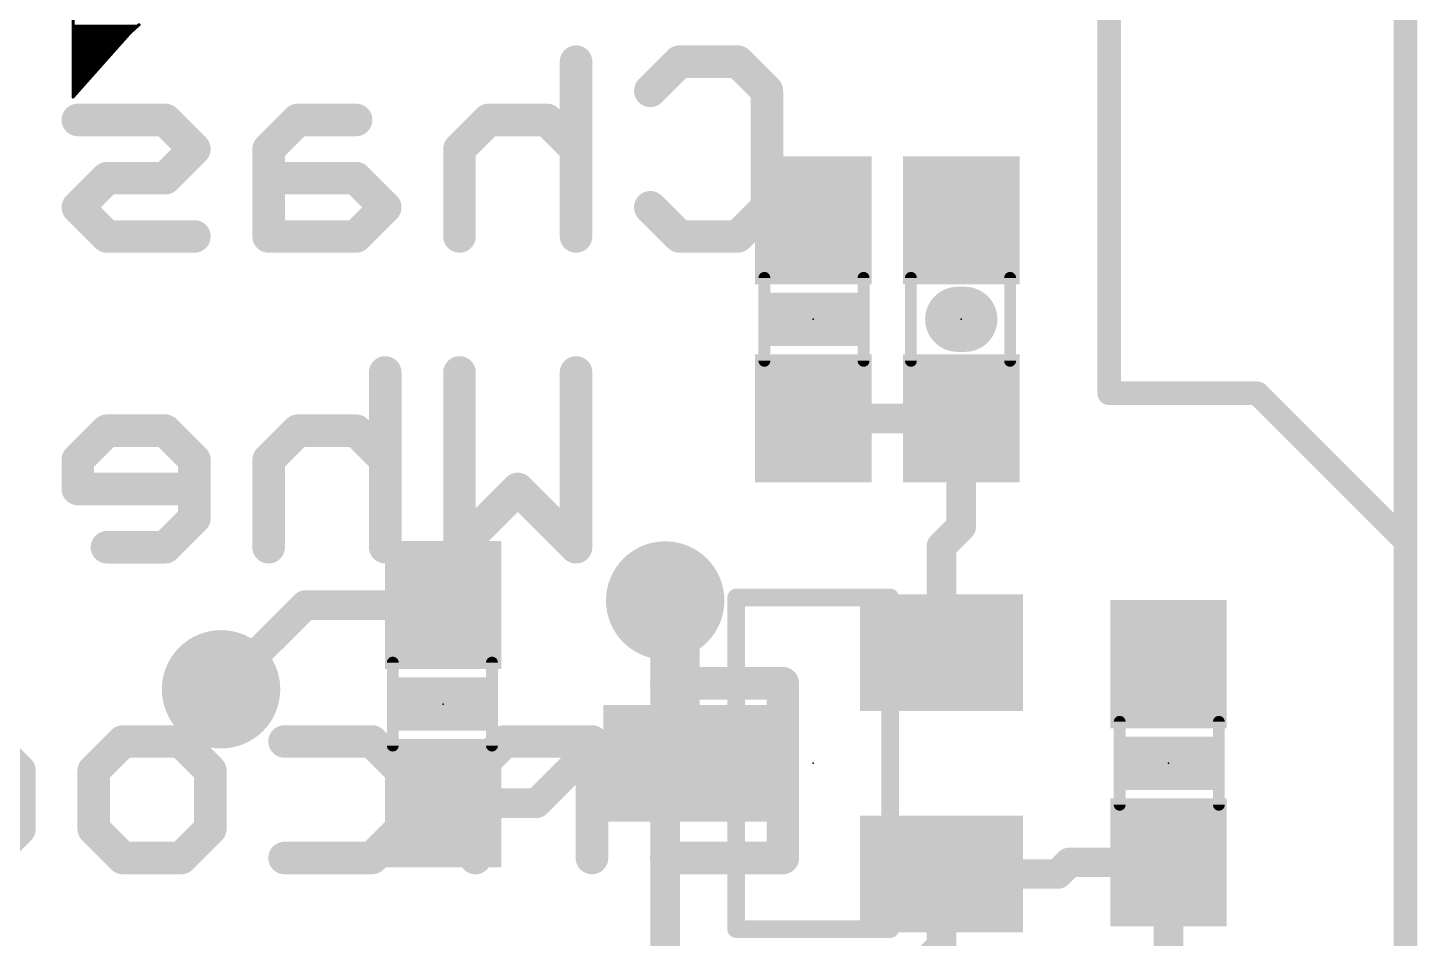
# Model space of a CAD drawing. Extents: x -57.1 to 21.7, y -10.2 to 39.5.
# Drawn here: x 9.77 to 21.69, y 21.99 to 29.81 of the extents above; entities that cross this region are included whole.
import ezdxf

# ---------------------------------------------------------------- set-up
doc = ezdxf.new("R2010")
doc.units = 0
for name, color, linetype in [('1', 12, 'CONTINUOUS'), ('16', 132, 'CONTINUOUS'), ('18', 110, 'CONTINUOUS'), ('20', 53, 'CONTINUOUS'), ('21', 53, 'CONTINUOUS'), ('22', 53, 'CONTINUOUS'), ('23', 53, 'CONTINUOUS'), ('51', 53, 'CONTINUOUS')]:
    doc.layers.add(name, color=color, linetype=linetype)

# ---------------------------------------------------------------- blocks, each defined once
blk = doc.blocks.new('RECT')
blk.add_solid([(-0.5, -0.5), (0.5, -0.5), (-0.5, 0.5), (0.5, 0.5)])
blk = doc.blocks.new('ROUNDV')
at = {"const_width": 0.5}
blk.add_lwpolyline([(0, -0.25, 1), (0, 0.25, 1), (0, -0.25)], format="xyb", dxfattribs=at)

msp = doc.modelspace()

# ---------------------------------------------------------------- linework, layer by layer
at = {"layer": '1'}
for points, const_width in [([(21.59, 39.37), (21.59, 0)], 0.2032), ([(16.51, 26.455), (17.78, 26.455)], 0.254), ([(17.78, 26.455), (17.78, 25.527)], 0.254), ([(17.78, 25.527), (17.61, 25.357)], 0.254), ([(17.61, 24.445), (17.61, 25.357)], 0.254), ([(12.153, 24.853), (11.43, 24.13)], 0.254), ([(13.335, 24.853), (12.153, 24.853)], 0.254), ([(15.41, 24.722), (15.24, 24.892)], 0.254), ([(15.41, 23.495), (15.41, 24.722)], 0.254), ([(14.136, 23.153), (14.478, 23.495)], 0.254), ([(15.41, 23.495), (14.478, 23.495)], 0.254), ([(13.335, 23.153), (14.136, 23.153)], 0.254), ([(18.608, 22.545), (18.708, 22.645)], 0.254), ([(19.558, 22.645), (18.708, 22.645)], 0.254), ([(19.558, 22.645), (19.558, 20.662)], 0.254), ([(17.61, 22.545), (18.608, 22.545)], 0.254), ([(17.61, 22.545), (17.61, 21.928)], 0.254), ([(17.36, 21.678), (17.61, 21.928)], 0.254)]:
    msp.add_lwpolyline(points, dxfattribs=dict(at, const_width=const_width))
at = {"layer": '1', "const_width": 0.127}
for points in [[(16.51, 26.5185, 1), (16.51, 26.3915)], [(17.8435, 26.455, 1), (17.7165, 26.455)], [(17.78, 26.3915, 1), (17.78, 26.5185)], [(17.8249, 25.4821, 1), (17.7351, 25.5719)], [(17.7165, 25.527, 1), (17.8435, 25.527)], [(17.6735, 25.357, 1), (17.5465, 25.357)], [(17.5651, 25.4019, 1), (17.6549, 25.3121)], [(12.153, 24.9165, 1), (12.153, 24.7895)], [(12.1979, 24.8081, 1), (12.1081, 24.8979)], [(13.335, 24.7895, 1), (13.335, 24.9165)], [(15.2849, 24.9369, 1), (15.1951, 24.8471)], [(15.4735, 24.722, 1), (15.3465, 24.722)], [(15.3651, 24.6771, 1), (15.4549, 24.7669)], [(17.5465, 24.445, 1), (17.6735, 24.445)], [(11.3851, 24.1749, 1), (11.4749, 24.0851)], [(14.478, 23.5585, 1), (14.478, 23.4315)], [(14.5229, 23.4501, 1), (14.4331, 23.5399)], [(15.41, 23.4315, 1), (15.41, 23.5585)], [(15.3465, 23.495, 1), (15.4735, 23.495)], [(13.335, 23.2165, 1), (13.335, 23.0895)], [(14.0911, 23.1979, 1), (14.1809, 23.1081)], [(14.136, 23.0895, 1), (14.136, 23.2165)], [(18.708, 22.7085, 1), (18.708, 22.5815)], [(18.7529, 22.6001, 1), (18.6631, 22.6899)], [(19.6215, 22.645, 1), (19.4945, 22.645)], [(19.558, 22.5815, 1), (19.558, 22.7085)], [(17.61, 22.6085, 1), (17.61, 22.4815)], [(17.6735, 22.545, 1), (17.5465, 22.545)], [(18.5631, 22.5899, 1), (18.6529, 22.5001)], [(18.608, 22.4815, 1), (18.608, 22.6085)], [(17.6549, 21.8831, 1), (17.5651, 21.9729)]]:
    msp.add_lwpolyline(points, format="xyb", dxfattribs=at)
at = {"layer": '16'}
for points, const_width in [([(21.59, 39.37), (21.59, 0)], 0.2032), ([(15.24, 24.892), (15.24, 15.24)], 0.254)]:
    msp.add_lwpolyline(points, dxfattribs=dict(at, const_width=const_width))
at = {"layer": '16', "const_width": 0.127}
msp.add_lwpolyline([(15.3035, 24.892, 1), (15.1765, 24.892)], format="xyb", dxfattribs=at)
at = {"layer": '20', "const_width": 0.2032}
for points in [[(19.05, 39.37), (19.05, 26.67)], [(19.05, 26.67), (20.32, 26.67)], [(20.32, 26.67), (21.59, 25.4)], [(21.59, 25.4), (21.59, 0)]]:
    msp.add_lwpolyline(points, dxfattribs=at)
at = {"layer": '20', "const_width": 0.1016}
for points in [[(19.05, 26.7208, 1), (19.05, 26.6192)], [(18.9992, 26.67, 1), (19.1008, 26.67)], [(20.3559, 26.7059, 1), (20.2841, 26.6341)], [(20.32, 26.6192, 1), (20.32, 26.7208)], [(21.6408, 25.4, 1), (21.5392, 25.4)], [(21.5541, 25.3641, 1), (21.6259, 25.4359)]]:
    msp.add_lwpolyline(points, format="xyb", dxfattribs=at)
at = {"layer": '21'}
for points, const_width in [([(10.1601, 30.7289), (10.1601, 29.2125)], 0.0254), ([(10.1601, 29.8196), (10.7114, 29.8196)], 0.0254), ([(10.1601, 29.7942), (10.6837, 29.7942)], 0.0254), ([(10.6477, 29.7612), (10.7345, 29.8407)], 0.0254), ([(10.1601, 29.7688), (10.656, 29.7688)], 0.0254), ([(10.1601, 29.2125), (10.6477, 29.7612)], 0.0254), ([(10.1601, 29.7434), (10.6319, 29.7434)], 0.0254), ([(10.1601, 29.718), (10.6093, 29.718)], 0.0254), ([(10.1601, 29.6926), (10.5867, 29.6926)], 0.0254), ([(10.1601, 29.6672), (10.5642, 29.6672)], 0.0254), ([(10.1601, 29.6418), (10.5416, 29.6418)], 0.0254), ([(10.1601, 29.6164), (10.519, 29.6164)], 0.0254), ([(10.1601, 29.591), (10.4965, 29.591)], 0.0254), ([(10.1601, 29.5656), (10.4739, 29.5656)], 0.0254), ([(10.1601, 29.5402), (10.4513, 29.5402)], 0.0254), ([(10.1601, 29.5148), (10.4287, 29.5148)], 0.0254), ([(10.1601, 29.4894), (10.4062, 29.4894)], 0.0254), ([(10.1601, 29.464), (10.3836, 29.464)], 0.0254), ([(10.1601, 29.4386), (10.361, 29.4386)], 0.0254), ([(10.1601, 29.4132), (10.3384, 29.4132)], 0.0254), ([(10.1601, 29.3878), (10.3159, 29.3878)], 0.0254), ([(10.1601, 29.3624), (10.2933, 29.3624)], 0.0254), ([(10.1601, 29.337), (10.2707, 29.337)], 0.0254), ([(10.1601, 29.3116), (10.2482, 29.3116)], 0.0254), ([(10.1601, 29.2862), (10.2256, 29.2862)], 0.0254), ([(10.1601, 29.2608), (10.203, 29.2608)], 0.0254), ([(10.1601, 29.2354), (10.1804, 29.2354)], 0.0254), ([(17.7495, 27.305), (17.8105, 27.305)], 0.5588), ([(15.8496, 24.9174), (17.1704, 24.9174)], 0.1524), ([(15.8496, 22.0726), (15.8496, 24.9174)], 0.1524), ([(17.1704, 24.9174), (17.1704, 22.0726)], 0.1524), ([(17.1704, 22.0726), (15.8496, 22.0726)], 0.1524)]:
    msp.add_lwpolyline(points, dxfattribs=dict(at, const_width=const_width))
for points, const_width in [([(10.1601, 29.8006, 1), (10.1601, 29.7878)], 0.0127), ([(10.6837, 29.7878, 1), (10.6837, 29.8006)], 0.0127), ([(10.1601, 29.7498, 1), (10.1601, 29.737)], 0.0127), ([(10.1601, 29.7752, 1), (10.1601, 29.7625)], 0.0127), ([(10.1601, 29.7244, 1), (10.1601, 29.7116)], 0.0127), ([(10.1601, 29.699, 1), (10.1601, 29.6863)], 0.0127), ([(10.5867, 29.6863, 1), (10.5867, 29.699)], 0.0127), ([(10.6093, 29.7116, 1), (10.6093, 29.7244)], 0.0127), ([(10.6319, 29.737, 1), (10.6319, 29.7498)], 0.0127), ([(10.6434, 29.7659, 1), (10.652, 29.7565)], 0.0127), ([(10.6524, 29.757, 1), (10.643, 29.7654)], 0.0127), ([(10.656, 29.7625, 1), (10.656, 29.7752)], 0.0127), ([(10.1601, 29.6736, 1), (10.1601, 29.6608)], 0.0127), ([(10.1601, 29.5974, 1), (10.1601, 29.5846)], 0.0127), ([(10.1601, 29.6482, 1), (10.1601, 29.6354)], 0.0127), ([(10.1601, 29.6228, 1), (10.1601, 29.6101)], 0.0127), ([(10.1601, 29.572, 1), (10.1601, 29.5592)], 0.0127), ([(10.4739, 29.5592, 1), (10.4739, 29.572)], 0.0127), ([(10.4965, 29.5846, 1), (10.4965, 29.5974)], 0.0127), ([(10.519, 29.6101, 1), (10.519, 29.6228)], 0.0127), ([(10.5416, 29.6354, 1), (10.5416, 29.6482)], 0.0127), ([(10.5642, 29.6608, 1), (10.5642, 29.6736)], 0.0127), ([(10.1601, 29.5466, 1), (10.1601, 29.5339)], 0.0127), ([(10.1601, 29.5212, 1), (10.1601, 29.5084)], 0.0127), ([(10.1601, 29.4958, 1), (10.1601, 29.483)], 0.0127), ([(10.1601, 29.4704, 1), (10.1601, 29.4577)], 0.0127), ([(10.1601, 29.445, 1), (10.1601, 29.4322)], 0.0127), ([(10.361, 29.4322, 1), (10.361, 29.445)], 0.0127), ([(10.3836, 29.4577, 1), (10.3836, 29.4704)], 0.0127), ([(10.4062, 29.483, 1), (10.4062, 29.4958)], 0.0127), ([(10.4287, 29.5084, 1), (10.4287, 29.5212)], 0.0127), ([(10.4513, 29.5339, 1), (10.4513, 29.5466)], 0.0127), ([(10.1601, 29.4196, 1), (10.1601, 29.4068)], 0.0127), ([(10.1601, 29.3942, 1), (10.1601, 29.3815)], 0.0127), ([(10.1601, 29.3688, 1), (10.1601, 29.356)], 0.0127), ([(10.1601, 29.3434, 1), (10.1601, 29.3306)], 0.0127), ([(10.1601, 29.318, 1), (10.1601, 29.3053)], 0.0127), ([(10.2482, 29.3053, 1), (10.2482, 29.318)], 0.0127), ([(10.2707, 29.3306, 1), (10.2707, 29.3434)], 0.0127), ([(10.2933, 29.356, 1), (10.2933, 29.3688)], 0.0127), ([(10.3159, 29.3815, 1), (10.3159, 29.3942)], 0.0127), ([(10.3384, 29.4068, 1), (10.3384, 29.4196)], 0.0127), ([(10.1601, 29.2926, 1), (10.1601, 29.2798)], 0.0127), ([(10.1601, 29.2672, 1), (10.1601, 29.2544)], 0.0127), ([(10.1601, 29.2418, 1), (10.1601, 29.2291)], 0.0127), ([(10.1554, 29.2167, 1), (10.1648, 29.2083)], 0.0127), ([(10.1538, 29.2125, 1), (10.1664, 29.2125)], 0.0127), ([(10.1804, 29.2291, 1), (10.1804, 29.2418)], 0.0127), ([(10.203, 29.2544, 1), (10.203, 29.2672)], 0.0127), ([(10.2256, 29.2798, 1), (10.2256, 29.2926)], 0.0127), ([(17.7495, 27.4447, 1), (17.7495, 27.1653)], 0.2794), ([(17.8105, 27.1653, 1), (17.8105, 27.4447)], 0.2794), ([(15.8496, 24.9555, 1), (15.8496, 24.8793)], 0.0762), ([(15.8877, 24.9174, 1), (15.8115, 24.9174)], 0.0762), ([(17.2085, 24.9174, 1), (17.1323, 24.9174)], 0.0762), ([(17.1704, 24.8793, 1), (17.1704, 24.9555)], 0.0762), ([(15.8496, 22.1107, 1), (15.8496, 22.0345)], 0.0762), ([(15.8115, 22.0726, 1), (15.8877, 22.0726)], 0.0762), ([(17.1323, 22.0726, 1), (17.2085, 22.0726)], 0.0762), ([(17.1704, 22.0345, 1), (17.1704, 22.1107)], 0.0762)]:
    msp.add_lwpolyline(points, format="xyb", dxfattribs=dict(at, const_width=const_width))
at = {"layer": '22', "const_width": 0.2794}
for points in [[(14.4753, 29.5161), (14.4753, 28.0162)], [(15.1126, 29.2661), (15.3626, 29.5161)], [(15.3626, 29.5161), (15.8625, 29.5161)], [(15.8625, 29.5161), (16.1125, 29.2661)], [(16.1125, 29.2661), (16.1125, 28.2662)], [(10.9511, 29.0161), (10.2011, 29.0161)], [(11.201, 28.7661), (10.9511, 29.0161)], [(12.0882, 29.0161), (11.8383, 28.7661)], [(12.5882, 29.0161), (12.0882, 29.0161)], [(13.7254, 29.0161), (13.4754, 28.7661)], [(14.2254, 29.0161), (13.7254, 29.0161)], [(14.4753, 28.7661), (14.2254, 29.0161)], [(10.9511, 28.5162), (11.201, 28.7661)], [(11.8383, 28.7661), (11.8383, 28.0162)], [(13.4754, 28.7661), (13.4754, 28.0162)], [(10.2011, 28.2662), (10.4511, 28.5162)], [(10.4511, 28.5162), (10.9511, 28.5162)], [(12.5882, 28.5162), (11.8383, 28.5162)], [(12.8382, 28.2662), (12.5882, 28.5162)], [(10.4511, 28.0162), (10.2011, 28.2662)], [(12.5882, 28.0162), (12.8382, 28.2662)], [(15.3626, 28.0162), (15.1126, 28.2662)], [(16.1125, 28.2662), (15.8625, 28.0162)], [(11.201, 28.0162), (10.4511, 28.0162)], [(11.8383, 28.0162), (12.5882, 28.0162)], [(15.8625, 28.0162), (15.3626, 28.0162)], [(12.8382, 26.8491), (12.8382, 25.3492)], [(13.4754, 25.3492), (13.4754, 26.8491)], [(14.4753, 26.8491), (14.4753, 25.3492)], [(10.4511, 26.3491), (10.2011, 26.0991)], [(10.951, 26.3491), (10.4511, 26.3491)], [(11.201, 26.0991), (10.951, 26.3491)], [(12.0882, 26.3491), (11.8383, 26.0991)], [(12.5882, 26.3491), (12.0882, 26.3491)], [(12.8382, 26.0991), (12.5882, 26.3491)], [(10.2011, 26.0991), (10.2011, 25.8492)], [(11.201, 25.5992), (11.201, 26.0991)], [(11.8383, 26.0991), (11.8383, 25.3492)], [(10.2011, 25.8492), (11.201, 25.8492)], [(13.9754, 25.8492), (13.4754, 25.3492)], [(14.4753, 25.3492), (13.9754, 25.8492)], [(10.951, 25.3492), (11.201, 25.5992)], [(10.4511, 25.3492), (10.951, 25.3492)], [(15.249, 24.1821), (16.2489, 24.1821)], [(16.2489, 24.1821), (16.2489, 22.6822)], [(9.7003, 23.4321), (9.4503, 23.6821)], [(10.3375, 23.4321), (10.5875, 23.6821)], [(10.5875, 23.6821), (11.0875, 23.6821)], [(11.0875, 23.6821), (11.3375, 23.4321)], [(11.9747, 23.6821), (12.7246, 23.6821)], [(12.7246, 23.6821), (12.9746, 23.4321)], [(13.8618, 23.6821), (13.6119, 23.4321)], [(14.6118, 23.6821), (13.8618, 23.6821)], [(14.6118, 22.6822), (14.6118, 23.6821)], [(9.7003, 22.9322), (9.7003, 23.4321)], [(10.3375, 22.9322), (10.3375, 23.4321)], [(11.3375, 23.4321), (11.3375, 22.9322)], [(12.9746, 23.4321), (12.9746, 22.9322)], [(13.6119, 23.4321), (13.6119, 22.6822)], [(16.2489, 23.4321), (15.749, 23.4321)], [(9.4503, 22.6822), (9.7003, 22.9322)], [(10.5875, 22.6822), (10.3375, 22.9322)], [(11.3375, 22.9322), (11.0875, 22.6822)], [(12.9746, 22.9322), (12.7246, 22.6822)], [(11.0875, 22.6822), (10.5875, 22.6822)], [(12.7246, 22.6822), (11.9747, 22.6822)], [(16.2489, 22.6822), (15.249, 22.6822)]]:
    msp.add_lwpolyline(points, dxfattribs=at)
at = {"layer": '22', "const_width": 0.1397}
for points in [[(14.5452, 29.5161, 1), (14.4055, 29.5161)], [(15.3626, 29.5859, 1), (15.3626, 29.4462)], [(15.4119, 29.4667, 1), (15.3132, 29.5655)], [(15.9119, 29.5655, 1), (15.8131, 29.4667)], [(15.8625, 29.4462, 1), (15.8625, 29.5859)], [(15.0632, 29.3155, 1), (15.162, 29.2167)], [(16.1823, 29.2661, 1), (16.0426, 29.2661)], [(16.0631, 29.2167, 1), (16.1619, 29.3155)], [(10.2011, 29.086, 1), (10.2011, 28.9463)], [(11.0004, 29.0655, 1), (10.9017, 28.9667)], [(10.9511, 28.9463, 1), (10.9511, 29.086)], [(12.0882, 29.086, 1), (12.0882, 28.9463)], [(12.1376, 28.9667, 1), (12.0389, 29.0655)], [(12.5882, 28.9463, 1), (12.5882, 29.086)], [(13.7254, 29.086, 1), (13.7254, 28.9463)], [(13.7748, 28.9667, 1), (13.676, 29.0655)], [(14.2748, 29.0655, 1), (14.176, 28.9667)], [(14.2254, 28.9463, 1), (14.2254, 29.086)], [(11.2504, 28.7167, 1), (11.1516, 28.8155)], [(11.1516, 28.7167, 1), (11.2504, 28.8155)], [(11.9081, 28.7661, 1), (11.7684, 28.7661)], [(11.7889, 28.8155, 1), (11.8877, 28.7167)], [(13.5453, 28.7661, 1), (13.4056, 28.7661)], [(13.426, 28.8155, 1), (13.5248, 28.7167)], [(14.4259, 28.7167, 1), (14.5247, 28.8155)], [(10.4511, 28.586, 1), (10.4511, 28.4463)], [(10.5005, 28.4668, 1), (10.4017, 28.5656)], [(10.9017, 28.5656, 1), (11.0004, 28.4668)], [(10.9511, 28.4463, 1), (10.9511, 28.586)], [(11.8383, 28.586, 1), (11.8383, 28.4463)], [(12.6376, 28.5656, 1), (12.5388, 28.4668)], [(12.5882, 28.4463, 1), (12.5882, 28.586)], [(10.2505, 28.3156, 1), (10.1517, 28.2168)], [(10.1517, 28.3156, 1), (10.2505, 28.2168)], [(12.8876, 28.2168, 1), (12.7888, 28.3156)], [(12.7888, 28.2168, 1), (12.8876, 28.3156)], [(15.162, 28.3156, 1), (15.0632, 28.2168)], [(16.1619, 28.2168, 1), (16.0631, 28.3156)], [(16.0426, 28.2662, 1), (16.1823, 28.2662)], [(10.4511, 28.0861, 1), (10.4511, 27.9464)], [(10.4017, 27.9668, 1), (10.5005, 28.0656)], [(11.201, 27.9464, 1), (11.201, 28.0861)], [(11.8383, 28.0861, 1), (11.8383, 27.9464)], [(12.5388, 28.0656, 1), (12.6376, 27.9668)], [(12.5882, 27.9464, 1), (12.5882, 28.0861)], [(15.3626, 28.0861, 1), (15.3626, 27.9464)], [(15.3132, 27.9668, 1), (15.4119, 28.0656)], [(15.8131, 28.0656, 1), (15.9119, 27.9668)], [(15.8625, 27.9464, 1), (15.8625, 28.0861)], [(11.7684, 28.0162, 1), (11.9081, 28.0162)], [(13.4056, 28.0162, 1), (13.5453, 28.0162)], [(14.4055, 28.0162, 1), (14.5452, 28.0162)], [(12.908, 26.8491, 1), (12.7683, 26.8491)], [(13.5453, 26.8491, 1), (13.4056, 26.8491)], [(14.5452, 26.8491, 1), (14.4055, 26.8491)], [(10.4511, 26.419, 1), (10.4511, 26.2793)], [(10.5005, 26.2997, 1), (10.4017, 26.3985)], [(11.0004, 26.3985, 1), (10.9017, 26.2997)], [(10.951, 26.2793, 1), (10.951, 26.419)], [(12.0882, 26.419, 1), (12.0882, 26.2793)], [(12.1376, 26.2997, 1), (12.0388, 26.3985)], [(12.6376, 26.3985, 1), (12.5388, 26.2997)], [(12.5882, 26.2793, 1), (12.5882, 26.419)], [(10.271, 26.0991, 1), (10.1313, 26.0991)], [(11.2709, 26.0991, 1), (11.1312, 26.0991)], [(11.9081, 26.0991, 1), (11.7684, 26.0991)], [(10.1517, 26.1485, 1), (10.2505, 26.0497)], [(11.1516, 26.0497, 1), (11.2504, 26.1485)], [(11.7889, 26.1485, 1), (11.8877, 26.0497)], [(12.7888, 26.0497, 1), (12.8876, 26.1485)], [(10.2011, 25.919, 1), (10.2011, 25.7793)], [(11.201, 25.7793, 1), (11.201, 25.919)], [(14.0248, 25.8986, 1), (13.926, 25.7998)], [(14.0248, 25.7998, 1), (13.926, 25.8986)], [(10.1313, 25.8492, 1), (10.271, 25.8492)], [(11.1312, 25.5992, 1), (11.2709, 25.5992)], [(11.2504, 25.5498, 1), (11.1516, 25.6486)], [(10.4511, 25.419, 1), (10.4511, 25.2794)], [(10.9017, 25.3986, 1), (11.0004, 25.2998)], [(10.951, 25.2794, 1), (10.951, 25.419)], [(11.7684, 25.3492, 1), (11.9081, 25.3492)], [(12.7683, 25.3492, 1), (12.908, 25.3492)], [(13.426, 25.3986, 1), (13.5248, 25.2998)], [(13.4056, 25.3492, 1), (13.5453, 25.3492)], [(14.4055, 25.3492, 1), (14.5452, 25.3492)], [(14.4259, 25.2998, 1), (14.5247, 25.3986)], [(15.249, 24.2519, 1), (15.249, 24.1122)], [(16.3188, 24.1821, 1), (16.1791, 24.1821)], [(16.2489, 24.1122, 1), (16.2489, 24.2519)], [(10.5875, 23.752, 1), (10.5875, 23.6123)], [(10.6369, 23.6327, 1), (10.5381, 23.7315)], [(11.1369, 23.7315, 1), (11.0381, 23.6327)], [(11.0875, 23.6123, 1), (11.0875, 23.752)], [(11.9747, 23.752, 1), (11.9747, 23.6123)], [(12.774, 23.7315, 1), (12.6752, 23.6327)], [(12.7246, 23.6123, 1), (12.7246, 23.752)], [(13.8618, 23.752, 1), (13.8618, 23.6123)], [(13.9112, 23.6327, 1), (13.8124, 23.7315)], [(14.6816, 23.6821, 1), (14.5419, 23.6821)], [(14.6118, 23.6123, 1), (14.6118, 23.752)], [(9.7702, 23.4321, 1), (9.6304, 23.4321)], [(9.6509, 23.3827, 1), (9.7497, 23.4815)], [(10.4074, 23.4321, 1), (10.2677, 23.4321)], [(10.2881, 23.4815, 1), (10.3869, 23.3827)], [(11.4073, 23.4321, 1), (11.2676, 23.4321)], [(11.2881, 23.3827, 1), (11.3868, 23.4815)], [(13.0445, 23.4321, 1), (12.9048, 23.4321)], [(12.9252, 23.3827, 1), (13.024, 23.4815)], [(13.6817, 23.4321, 1), (13.542, 23.4321)], [(13.5625, 23.4815, 1), (13.6612, 23.3827)], [(15.749, 23.502, 1), (15.749, 23.3623)], [(16.2489, 23.3623, 1), (16.2489, 23.502)], [(9.7497, 22.8828, 1), (9.6509, 22.9816)], [(10.3869, 22.9816, 1), (10.2881, 22.8828)], [(11.3868, 22.8828, 1), (11.2881, 22.9816)], [(13.024, 22.8828, 1), (12.9252, 22.9816)], [(9.6304, 22.9322, 1), (9.7702, 22.9322)], [(10.2677, 22.9322, 1), (10.4074, 22.9322)], [(11.2676, 22.9322, 1), (11.4073, 22.9322)], [(12.9048, 22.9322, 1), (13.0445, 22.9322)], [(10.5875, 22.7521, 1), (10.5875, 22.6124)], [(10.5381, 22.6328, 1), (10.6369, 22.7316)], [(11.0381, 22.7316, 1), (11.1369, 22.6328)], [(11.0875, 22.6124, 1), (11.0875, 22.7521)], [(11.9747, 22.7521, 1), (11.9747, 22.6124)], [(12.6752, 22.7316, 1), (12.774, 22.6328)], [(12.7246, 22.6124, 1), (12.7246, 22.7521)], [(15.249, 22.7521, 1), (15.249, 22.6124)], [(16.2489, 22.6124, 1), (16.2489, 22.7521)], [(13.542, 22.6822, 1), (13.6817, 22.6822)], [(14.5419, 22.6822, 1), (14.6816, 22.6822)], [(16.1791, 22.6822, 1), (16.3188, 22.6822)]]:
    msp.add_lwpolyline(points, format="xyb", dxfattribs=at)
at = {"layer": '23'}
for p in [(10.16, 29.21), (16.51, 27.305), (17.78, 27.305), (13.335, 24.003), (16.51, 23.495), (19.558, 23.495)]:
    msp.add_point(p, dxfattribs=at)
at = {"layer": '51', "const_width": 0.1016}
for points in [[(16.091, 27.661), (16.091, 26.949)], [(16.942, 27.661), (16.942, 26.949)], [(17.348, 26.949), (17.348, 27.661)], [(18.199, 26.949), (18.199, 27.661)], [(12.903, 23.647), (12.903, 24.359)], [(13.754, 23.647), (13.754, 24.359)], [(19.139, 23.851), (19.139, 23.139)], [(19.99, 23.851), (19.99, 23.139)]]:
    msp.add_lwpolyline(points, dxfattribs=at)
at = {"layer": '51', "const_width": 0.0508}
for points in [[(16.1164, 27.661, 1), (16.0656, 27.661)], [(16.9674, 27.661, 1), (16.9166, 27.661)], [(17.3734, 27.661, 1), (17.3226, 27.661)], [(18.2244, 27.661, 1), (18.1736, 27.661)], [(16.0656, 26.949, 1), (16.1164, 26.949)], [(16.9166, 26.949, 1), (16.9674, 26.949)], [(17.3226, 26.949, 1), (17.3734, 26.949)], [(18.1736, 26.949, 1), (18.2244, 26.949)], [(12.9284, 24.359, 1), (12.8776, 24.359)], [(13.7794, 24.359, 1), (13.7286, 24.359)], [(19.1644, 23.851, 1), (19.1136, 23.851)], [(20.0154, 23.851, 1), (19.9646, 23.851)], [(12.8776, 23.647, 1), (12.9284, 23.647)], [(13.7286, 23.647, 1), (13.7794, 23.647)], [(19.1136, 23.139, 1), (19.1644, 23.139)], [(19.9646, 23.139, 1), (20.0154, 23.139)]]:
    msp.add_lwpolyline(points, format="xyb", dxfattribs=at)

# ---------------------------------------------------------------- block references
at = {"layer": '1', "xscale": 1.1}
for p, rotation in [((16.51, 28.155), 270), ((17.78, 28.155), 90), ((16.51, 26.455), 270), ((17.78, 26.455), 90), ((13.335, 24.853), 90), ((19.558, 24.345), 270), ((13.335, 23.153), 90), ((19.558, 22.645), 270)]:
    msp.add_blockref('RECT', p, dxfattribs=dict(at, rotation=rotation))
at = {"layer": '1', "yscale": 1.4, "rotation": 90}
for p in [(17.61, 24.445), (15.41, 23.495), (17.61, 22.545)]:
    msp.add_blockref('RECT', p, dxfattribs=at)
at = {"layer": '18', "xscale": 1.016, "yscale": 1.016}
for p in [(15.24, 24.892), (15.24, 24.892), (11.43, 24.13), (11.43, 24.13)]:
    msp.add_blockref('ROUNDV', p, dxfattribs=at)
at = {"layer": '21', "xscale": 0.4572, "yscale": 0.762}
for p, rotation in [((16.51, 27.305), 270), ((13.335, 24.003), 90), ((19.558, 23.495), 270)]:
    msp.add_blockref('RECT', p, dxfattribs=dict(at, rotation=rotation))
at = {"layer": '51'}
for p, xscale, yscale, rotation in [((16.5151, 27.8932), 0.5001, 0.95, 270), ((17.7749, 27.8853), 0.5001, 0.95, 90), ((16.5151, 26.7248), 0.5001, 0.95, 270), ((17.7749, 26.7169), 0.5001, 0.95, 90), ((13.3299, 24.5832), 0.5001, 0.95, 90), ((17.5133, 24.4348), 0.4572, 0.5842, 90), ((19.5631, 24.0831), 0.5001, 0.95, 270), ((15.5067, 23.495), 0.4572, 0.5842, 90), ((13.3299, 23.4149), 0.5001, 0.95, 90), ((19.5631, 22.9148), 0.5001, 0.95, 270), ((17.5133, 22.5552), 0.4572, 0.5842, 90)]:
    msp.add_blockref('RECT', p, dxfattribs=dict(at, xscale=xscale, yscale=yscale, rotation=rotation))

doc.saveas('drawing.dxf')
